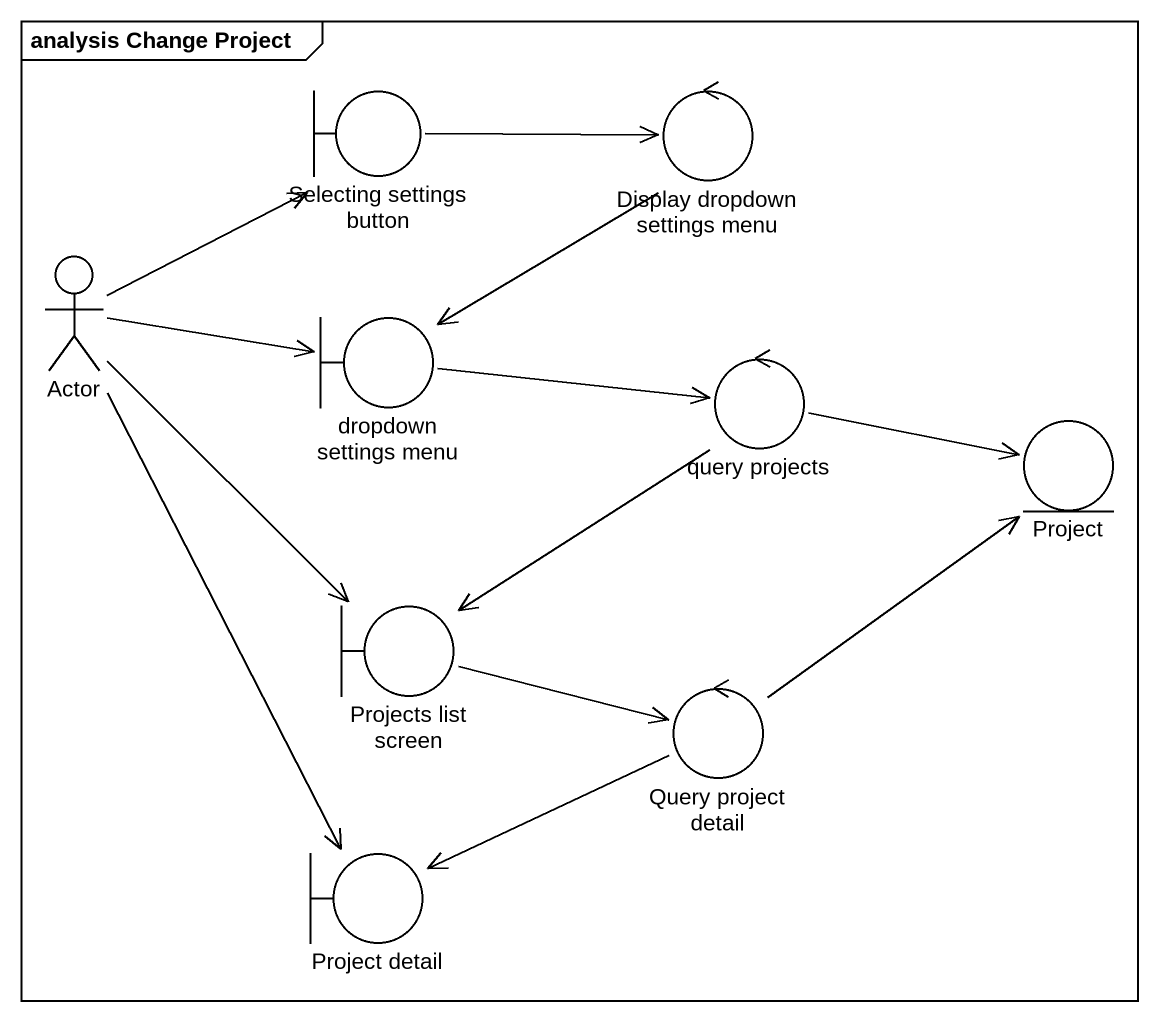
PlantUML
@startuml
mainframe analysis Change Project
boundary "Selecting settings button" as Selecting_settings_button
control "Display dropdown settings menu" as Display_dropdown_settings
actor "Actor" as Actor_
boundary "dropdown settings menu" as dropdown_settings_menu
control "query projects" as query_projects
entity Project
boundary "Projects list screen" as Projects_list_screen
control "Query project detail" as Query_project_detail
boundary "Project detail" as Project_detail
Selecting_settings_button -right-> Display_dropdown_settings
Display_dropdown_settings --> dropdown_settings_menu
Actor_ -up-> Selecting_settings_button
Actor_ -right-> dropdown_settings_menu
Actor_ --> Projects_list_screen
Actor_ --> Project_detail
dropdown_settings_menu -right-> query_projects
query_projects -right-> Project
query_projects --> Projects_list_screen
Projects_list_screen -right-> Query_project_detail
Query_project_detail -up-> Project
Query_project_detail -left-> Project_detail
@enduml
